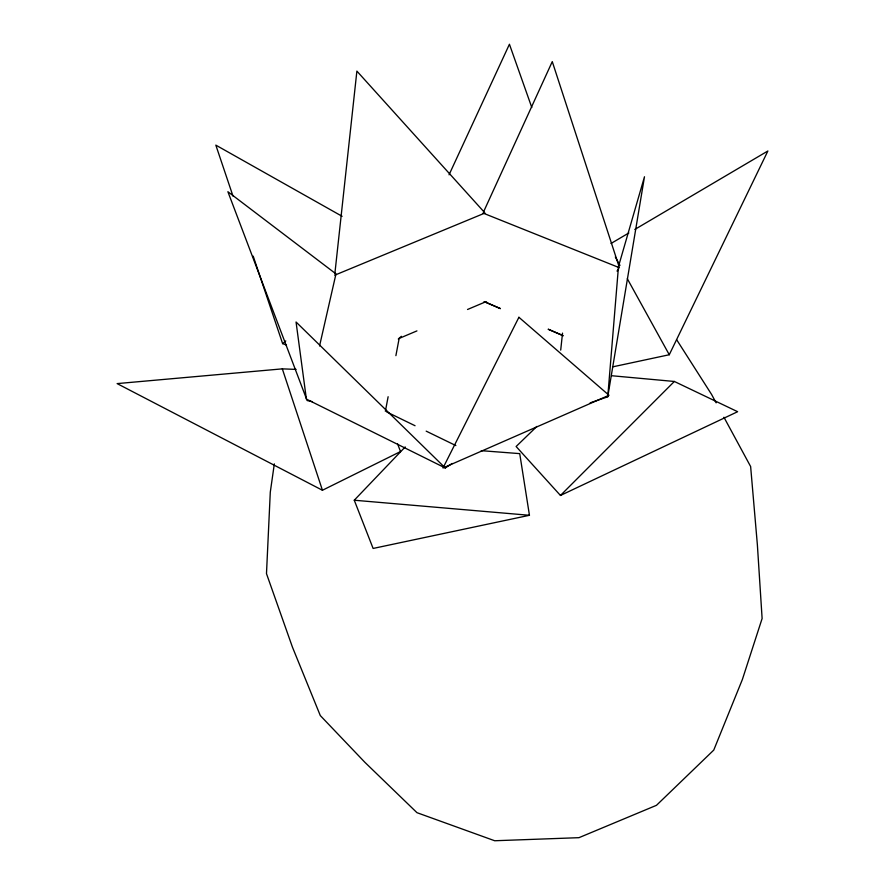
<?xml version="1.0" encoding="UTF-8"?>
<svg xmlns="http://www.w3.org/2000/svg" width="885" height="885" viewBox="0 0 885 885"><rect width="100%" height="100%" fill="white"/><g stroke="black" fill="none" stroke-linecap="round" stroke-linejoin="round"><path stroke-width="1.33" d="M607.752 396.79L618.493 266.44L644.479 176.757L607.752 396.79L590.14 402.852M560.703 350.128L562.528 333.103M334.84 273.841L356.887 71.11L484.095 211.991M274.328 463.884L270.29 492.16L266.485 573.646L292.448 647.156L320.293 715.567L364.897 762.328L416.979 812.684L494.693 840.75L578.967 837.675L656.471 805.317L713.753 750.093L742.371 679.503L762.118 618.515L757.383 544.883L750.635 466.539L723.941 417.255M385.373 411.293L388.128 396.723M395.894 355.648L399.146 338.424L416.935 330.901M319.551 345.98L335.979 273.896L227.887 191.713L307.117 400.54L312.35 401.668M483.575 211.836L552.273 61.607L619.024 266.429M449.049 174.81L509.428 44.25L531.797 107.483M612.508 366.888L669.27 354.741L767.87 150.992L634.799 229.458M617.011 271.075L618.637 268.852M481.274 450.675L519.727 453.629L529.451 515.291L373.116 548.446L354.265 500.224L405.208 446.936M560.459 495.456L674.348 381.468L737.636 411.702L560.459 495.456L516.121 446.505L536.874 426.437M398.283 339.055L401.37 336.3M253.198 256.141L282.636 343.634L285.778 340.935M445.277 467.966L296.055 322.007L306.387 399.102L445.277 467.966L452.202 463.463M611.026 243.475L628.848 232.954M296.099 369.399L282.326 368.857L117.13 383.603L322.439 490.257L400.507 451.56L397.597 443.894M467.534 309.484L485.168 302.028L500.313 308.555M334.685 275.213L485.013 213.008M483.874 301.873L486.606 302.017M354.265 500.224L529.451 515.291M611.668 375.727L674.348 381.468M282.636 343.634L286.508 345.039M483.011 213.075L619.445 267.735M548.246 329.231L563.391 335.758M485.168 302.028L500.346 308.577M548.379 329.331L562.285 335.338M386.612 411.89L415.054 425.729M426.183 431.139L455.863 445.575M342.119 216.305L215.829 145.129L232.976 196.061M676.726 339.829L711.562 394.411L716.12 402.83M615.307 256.96L619.976 265.423M627.31 278.709L669.27 354.741M282.326 368.857L322.439 490.257M518.909 317.284L443.009 467.977L609.013 395.274L518.909 317.284"/></g></svg>
